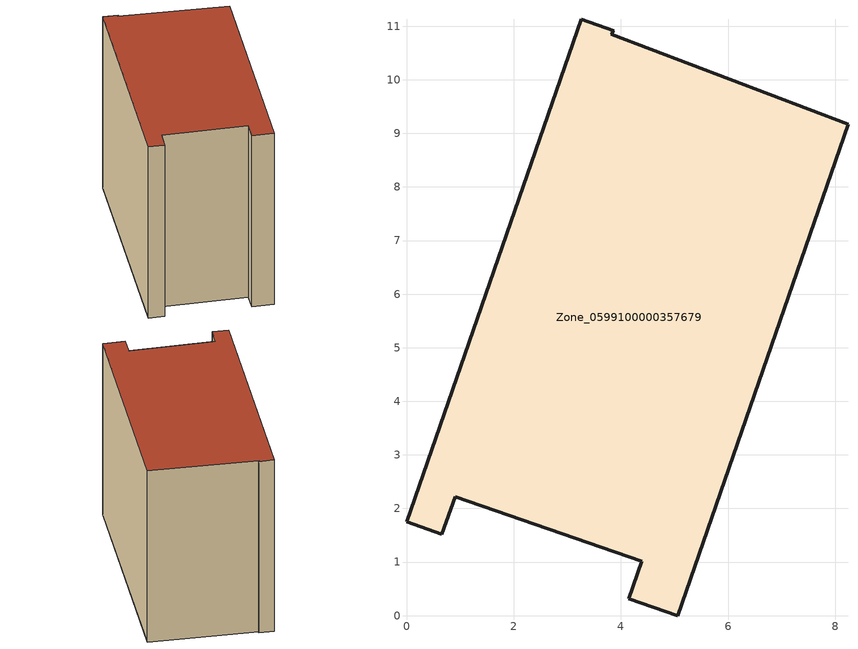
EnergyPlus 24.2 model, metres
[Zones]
Zone_0599100000357679
 floor ground (C_G): 3.82,10.85 8.24,9.17 5.06,0 4.15,0.32 4.39,1.01 0.91,2.22 0.66,1.52 0,1.75 3.26,11.13 3.87,10.91 z0
 wall outside (C_F): 3.26,11.13 0,1.75 0.66,1.52 0.91,2.22 4.39,1.01 4.15,0.32 5.06,0 8.24,9.17 3.82,10.85 3.87,10.91 3.26,11.13 z0:8.6
 roof outside (C_R): 3.87,10.91 3.26,11.13 0,1.75 0.66,1.52 0.91,2.22 4.39,1.01 4.15,0.32 5.06,0 8.24,9.17 3.82,10.85 z8.6
[BUILDING]
Pand.0599100000357679: North Axis=0; Terrain=City; Loads Convergence Tolerance Value=0.04; Temperature Convergence Tolerance Value=0.4; Solar Distribution=FullExterior; Maximum Number of Warmup Days=25; Minimum Number of Warmup Days=1
[Site:Location]
Rotterdam.The.Hague.AP_ZH_NLD Design_Conditions: Latitude=51.96; Longitude=4.45; Time Zone=1; Elevation=-4.5
[SITE:GROUNDTEMPERATURE:BUILDINGSURFACE]
18, 18, 18, 18, 18, 18, 18, 18, 18, 18, 18, 18
[MATERIAL] Thermal Absorptance=0.9; Solar Absorptance=0.7; Visible Absorptance=0.7
Name | Roughness | Thickness | Conductivity | Density | Specific Heat
G.TI.1992-2005 | MediumSmooth | 0.15 | 0.06 | 540 | 1210
F.TI.1992-2005 | Rough | 0.3 | 0.12 | 1920 | 840
R.TI.1992-2005 | MediumRough | 0.2 | 0.08 | 1500 | 1000
[CONSTRUCTION]
C_G: G.TI.1992-2005
C_F: F.TI.1992-2005
C_R: R.TI.1992-2005
[ZONE]
Zone_0599100000357679: Type=1; Multiplier=1; Ceiling Height=Autocalculate; Volume=Autocalculate; Floor Area=autocalculate; Part of Total Floor Area=Yes
[ZONEINFILTRATION:DESIGNFLOWRATE]
Infil_Zone_0599100000357679: Zone or ZoneList or Space or SpaceList=Zone_0599100000357679; Schedule=AlwaysOn; Design Flow Rate Calculation Method=Flow/Area; Flow Rate per Floor Area=0.0015; Constant Term Coefficient=1; Temperature Term Coefficient=0; Velocity Term Coefficient=0; Velocity Squared Term Coefficient=0
[HVACTEMPLATE:ZONE:IDEALLOADSAIRSYSTEM]
Zone_0599100000357679: Maximum Heating Supply Air Temperature=50; Minimum Cooling Supply Air Temperature=13; Maximum Heating Supply Air Humidity Ratio=0.0156; Minimum Cooling Supply Air Humidity Ratio=0.0077; Heating Limit=NoLimit; Cooling Limit=NoLimit; Dehumidification Control Type=ConstantSensibleHeatRatio; Cooling Sensible Heat Ratio=0.7; Dehumidification Setpoint=60; Humidification Control Type=None; Humidification Setpoint=30; Outdoor Air Method=None; Outdoor Air Flow Rate per Person=0.00944; Outdoor Air Flow Rate per Zone Floor Area=0; Outdoor Air Flow Rate per Zone=0; Demand Controlled Ventilation Type=None; Outdoor Air Economizer Type=NoEconomizer; Heat Recovery Type=None; Sensible Heat Recovery Effectiveness=0.7; Latent Heat Recovery Effectiveness=0.65
[ZONECONTROL:THERMOSTAT]
ThermostatControl_Zone_0599100000357679: Zone or ZoneList=Zone_0599100000357679; Control Type Schedule=DualSetpointControlType; Control 1=Thermostat_Zone_0599100000357679; Temperature Difference Between Cutout And Setpoint=0
[THERMOSTATSETPOINT:DUALSETPOINT]
Thermostat_Zone_0599100000357679: Heating Setpoint Temperature Schedule=HeatingSetpoint_Zone_0599100000357679; Cooling Setpoint Temperature Schedule=CoolingSetpoint_Zone_0599100000357679
[SCHEDULE:COMPACT]
HeatingSetpoint_Zone_0599100000357679: Through: 12/31, For: AllDays, Until: 24:00, 21
CoolingSetpoint_Zone_0599100000357679: Through: 12/31, For: AllDays, Until: 24:00, 24
DualSetpointControlType: Through: 12/31, For: AllDays, Until: 24:00, 4
AlwaysOn: Through: 12/31, For: AllDays, Until: 24:00, 1
